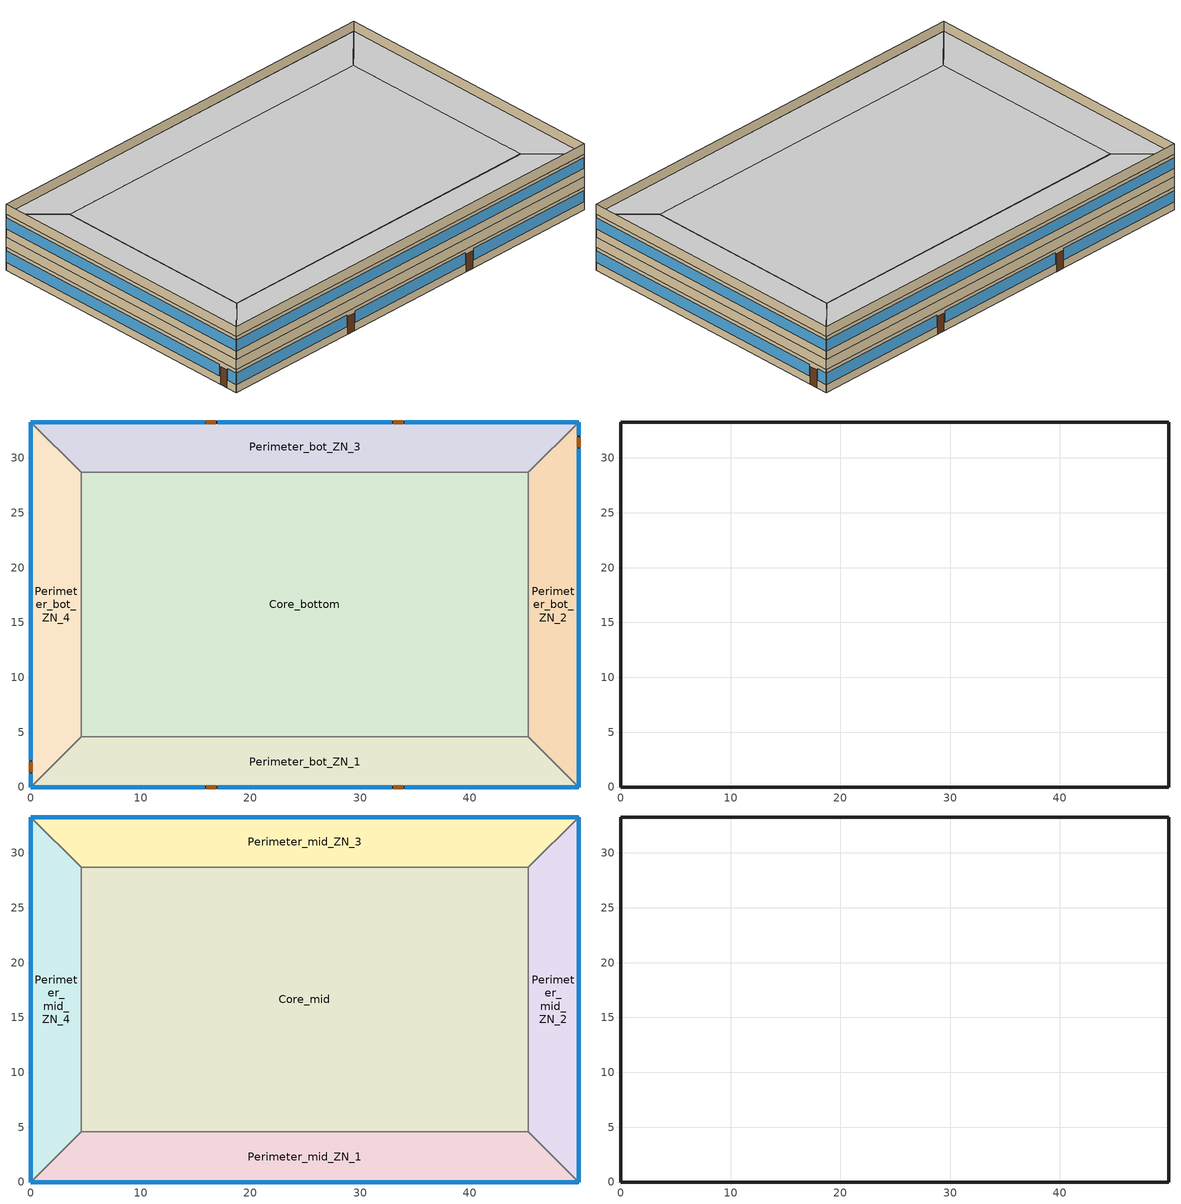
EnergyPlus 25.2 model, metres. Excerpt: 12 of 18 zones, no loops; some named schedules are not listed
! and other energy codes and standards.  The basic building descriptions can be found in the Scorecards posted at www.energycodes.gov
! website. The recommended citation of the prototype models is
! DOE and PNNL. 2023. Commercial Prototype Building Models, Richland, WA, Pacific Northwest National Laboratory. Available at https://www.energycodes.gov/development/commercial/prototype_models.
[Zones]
Perimeter_bot_ZN_1
 floor ground (Perimeter_bot_ZN_1_Floor_Ffactor): 0,0 4.57,4.57 45.34,4.57 49.91,0 z0
 wall outside (nonres_ext_wall_grd): 0,0 49.91,0 z0:2.74
 wall to Perimeter_bot_ZN_2 (int_wall): 49.91,0 45.34,4.57 z0:2.74
 window (Window_U_0.363_SHGC_South_0.359): 0,0 15.82,0 / 17.04,0 32.87,0 / 34.09,0 49.91,0 z0.95:2.33
 door (Swinging Door_con): 15.98,0 16.9,0 / 33.01,0 33.93,0 z0:2.13
 ceiling to FirstFloor_Plenum (DropCeiling): 49.91,0 45.34,4.57 4.57,4.57 0,0 z2.74
Perimeter_bot_ZN_2
 floor ground (Perimeter_bot_ZN_2_Floor_Ffactor): 49.91,0 45.34,4.57 45.34,28.7 49.91,33.27 z0
 wall outside (nonres_ext_wall_grd): 49.91,0 49.91,33.27 z0:2.74
 wall to Perimeter_bot_ZN_3 (int_wall): 49.91,33.27 45.34,28.7 z0:2.74
 window (Window_U_0.363_SHGC_East_0.359): 49.91,0 49.91,30.84 / 49.91,32.05 49.91,33.27 z0.97:2.33
 door (Swinging Door_con): 49.91,30.99 49.91,31.9 z0:2.13
 ceiling to FirstFloor_Plenum (DropCeiling): 49.91,33.27 45.34,28.7 45.34,4.57 49.91,0 z2.74
Perimeter_bot_ZN_3
 floor ground (Perimeter_bot_ZN_3_Floor_Ffactor): 49.91,33.27 45.34,28.7 4.57,28.7 0,33.27 z0
 wall outside (nonres_ext_wall_grd): 49.91,33.27 0,33.27 z0:2.74
 wall to Perimeter_bot_ZN_4 (int_wall): 0,33.27 4.57,28.7 z0:2.74
 window (Window_U_0.363_SHGC_North_0.359): 49.91,33.27 34.09,33.27 / 32.87,33.27 17.04,33.27 / 15.82,33.27 0,33.27 z0.95:2.33
 door (Swinging Door_con): 33.94,33.27 33.03,33.27 / 16.84,33.27 15.93,33.27 z0:2.13
 ceiling to FirstFloor_Plenum (DropCeiling): 0,33.27 4.57,28.7 45.34,28.7 49.91,33.27 z2.74
Perimeter_bot_ZN_4
 floor ground (Perimeter_bot_ZN_4_Floor_Ffactor): 0,33.27 4.57,28.7 4.57,4.57 0,0 z0
 wall outside (nonres_ext_wall_grd): 0,33.27 0,0 z0:2.74
 wall to Perimeter_bot_ZN_1 (int_wall): 0,0 4.57,4.57 z0:2.74
 window (Window_U_0.363_SHGC_West_0.359): 0,33.27 0,2.44 / 0,1.22 0,0 z0.97:2.33
 door (Swinging Door_con): 0,2.28 0,1.37 z0:2.13
 ceiling to FirstFloor_Plenum (DropCeiling): 0,0 4.57,4.57 4.57,28.7 0,33.27 z2.74
Core_bottom
 floor adiabatic (Core_bot_ZN_5_Floor_Ffactor): 45.34,28.7 45.34,4.57 4.57,4.57 4.57,28.7 z0
 wall to Perimeter_bot_ZN_1 (int_wall): 4.57,4.57 45.34,4.57 z0:2.74
 wall to Perimeter_bot_ZN_2 (int_wall): 45.34,4.57 45.34,28.7 z0:2.74
 wall to Perimeter_bot_ZN_3 (int_wall): 45.34,28.7 4.57,28.7 z0:2.74
 wall to Perimeter_bot_ZN_4 (int_wall): 4.57,28.7 4.57,4.57 z0:2.74
 ceiling to FirstFloor_Plenum (DropCeiling): 4.57,28.7 4.57,4.57 45.34,4.57 45.34,28.7 z2.74
FirstFloor_Plenum
 wall outside (nonres_ext_wall_grd): 49.91,33.27 0,33.27 0,0 49.91,0 49.91,33.27 z2.74:3.96
Perimeter_mid_ZN_1
 floor to FirstFloor_Plenum (int_slab_floor): 0,0 4.57,4.57 45.34,4.57 49.91,0 z3.96
 wall outside (nonres_ext_wall_mid): 0,0 49.91,0 z3.96:6.71
 wall to Perimeter_mid_ZN_2 (int_wall): 49.91,0 45.34,4.57 z3.96:6.71
 window (Window_U_0.363_SHGC_South_0.359): 0,0 49.91,0 z4.98:6.29
 ceiling to MidFloor_Plenum (DropCeiling): 49.91,0 45.34,4.57 4.57,4.57 0,0 z6.71
Perimeter_mid_ZN_2
 floor to FirstFloor_Plenum (int_slab_floor): 49.91,0 45.34,4.57 45.34,28.7 49.91,33.27 z3.96
 wall outside (nonres_ext_wall_mid): 49.91,0 49.91,33.27 z3.96:6.71
 wall to Perimeter_mid_ZN_3 (int_wall): 49.91,33.27 45.34,28.7 z3.96:6.71
 window (Window_U_0.363_SHGC_East_0.359): 49.91,0 49.91,33.27 z4.98:6.29
 ceiling to MidFloor_Plenum (DropCeiling): 49.91,33.27 45.34,28.7 45.34,4.57 49.91,0 z6.71
Perimeter_mid_ZN_3
 floor to FirstFloor_Plenum (int_slab_floor): 49.91,33.27 45.34,28.7 4.57,28.7 0,33.27 z3.96
 wall outside (nonres_ext_wall_mid): 49.91,33.27 0,33.27 z3.96:6.71
 wall to Perimeter_mid_ZN_4 (int_wall): 0,33.27 4.57,28.7 z3.96:6.71
 window (Window_U_0.363_SHGC_North_0.359): 49.91,33.27 0,33.27 z4.98:6.29
 ceiling to MidFloor_Plenum (DropCeiling): 0,33.27 4.57,28.7 45.34,28.7 49.91,33.27 z6.71
Perimeter_mid_ZN_4
 floor to FirstFloor_Plenum (int_slab_floor): 0,33.27 4.57,28.7 4.57,4.57 0,0 z3.96
 wall outside (nonres_ext_wall_mid): 0,33.27 0,0 z3.96:6.71
 wall to Perimeter_mid_ZN_1 (int_wall): 0,0 4.57,4.57 z3.96:6.71
 window (Window_U_0.363_SHGC_West_0.359): 0,33.27 0,0 z4.98:6.29
 ceiling to MidFloor_Plenum (DropCeiling): 0,0 4.57,4.57 4.57,28.7 0,33.27 z6.71
Core_mid
 floor to FirstFloor_Plenum (int_slab_floor): 45.34,28.7 45.34,4.57 4.57,4.57 4.57,28.7 z3.96
 wall to Perimeter_mid_ZN_3 (int_wall): 45.34,28.7 4.57,28.7 z3.96:6.71
 wall to Perimeter_mid_ZN_2 (int_wall): 45.34,4.57 45.34,28.7 z3.96:6.71
 wall to Perimeter_mid_ZN_1 (int_wall): 4.57,4.57 45.34,4.57 z3.96:6.71
 wall to Perimeter_mid_ZN_4 (int_wall): 4.57,28.7 4.57,4.57 z3.96:6.71
 ceiling to MidFloor_Plenum (DropCeiling): 4.57,28.7 4.57,4.57 45.34,4.57 45.34,28.7 z6.71
MidFloor_Plenum
 wall outside (nonres_ext_wall_mid): 49.91,33.27 0,33.27 0,0 49.91,0 49.91,33.27 z6.71:7.92
[Building]
OfficeMedium: North Axis {deg}=0; Terrain=City; Loads Convergence Tolerance Value {W}=0.04; Temperature Convergence Tolerance Value {deltaC}=0.2; Solar Distribution=FullInteriorAndExterior; Maximum Number of Warmup Days=50; Minimum Number of Warmup Days=6
[Site:Location]
Site:Location=Albuquerque.Intl.Sunport_NM_USA WMO=723650; Latitude {N+ S-}=35.04; Longitude {W- E+}=-106.62; Time Zone Relative to GMT {GMT+/-}=-7; Elevation {m}=1620
[SizingPeriod:DesignDay] Day of Month=21; Dry-Bulb Temperature Range Modifier Type=DefaultMultipliers; Humidity Condition Type=Wetbulb; Barometric Pressure {Pa}=83318; Rain {Yes/No}=No; Snow on ground {Yes/No}=No; Daylight Savings Time Indicator=No
Name | Month | Day Type | Maximum Dry-Bulb Temperature {C} | Daily Dry-Bulb Temperature Range {C} | Wetbulb at Maximum Dry-Bulb {C} | Wind Speed {m/s} design conditions vs. traditional 6.71 m/s (15 mph) | Wind Direction {Degrees; N=0, S=180} | Solar Model Indicator | Clearness {0.0 to 1.1} | Wind Speed {m/s} design conditions vs. traditional 3.35 m/s (7mph) | ASHRAE Clear Sky Optical Depth for Beam Irradiance (taub) | ASHRAE Clear Sky Optical Depth for Diffuse Irradiance (taud)
Albuquerque.Intl.Sunport_NM_USA Ann Htg 99.6% Condns DB | 12 | WinterDesignDay | -7.9 | 0 | -7.9 | 3.2 | 0 | ASHRAEClearSky | 0
Albuquerque.Intl.Sunport_NM_USA Ann Clg .4% Condns DB=>MWB | 7 | SummerDesignDay | 35.1 | 13.5 | 15.7 |  | 220 | ASHRAETau |  | 4.4 | 0.463 | 1.887
[Site:WaterMainsTemperature]
Calculation Method=Correlation; Annual average outdoor air temperature {C}=13.6333; Maximum difference in monthly average outdoor air temperatures {C}=23.5
[Site:GroundTemperature:FCfactorMethod]
January Ground Temperature {C}=13.7; February Ground Temperature {C}=7; March Ground Temperature {C}=2.1; April Ground Temperature {C}=2.6; May Ground Temperature {C}=4.3; June Ground Temperature {C}=8.8; July Ground Temperature {C}=13.9; August Ground Temperature {C}=17.8; September Ground Temperature {C}=23.2; October Ground Temperature {C}=25.6; November Ground Temperature {C}=24.1; December Ground Temperature {C}=20.5
[Material:NoMass]
Opaque Door panel_con: MediumRough, 0.475973, 0.9, 0.7, 0.7
CP02 CARPET PAD: VeryRough, 0.21648, 0.9, 0.7, 0.8
Nonres_Exterior_Wall_Insulation_grd: MediumSmooth, 1.44397, 0.9, 0.7, 0.7
Nonres_Exterior_Wall_Insulation_mid: MediumSmooth, 1.46041, 0.9, 0.7, 0.7
[Construction]
Swinging Door_con: Opaque Door panel_con
InteriorFurnishings: Std Wood 6inch
DropCeiling: AC02 Acoustic Ceiling
int_wall: G01 13mm gypsum board, G01 13mm gypsum board
int_slab_floor: 100mm Normalweight concrete floor, CP02 CARPET PAD
nonres_ext_wall_grd: F07 25mm stucco, G01 16mm gypsum board, Nonres_Exterior_Wall_Insulation_grd, G01 16mm gypsum board
nonres_ext_wall_mid: F07 25mm stucco, G01 16mm gypsum board, Nonres_Exterior_Wall_Insulation_mid, G01 16mm gypsum board
Window_U_0.363_SHGC_East_0.359: Glazing Layer East
Window_U_0.363_SHGC_South_0.359: Glazing Layer South
Window_U_0.363_SHGC_West_0.359: Glazing Layer West
Window_U_0.363_SHGC_North_0.359: Glazing Layer North
[Material]
Name | Roughness | Thickness {m} | Conductivity {W/m-K} | Density {kg/m3} | Specific Heat {J/kg-K} | Thermal Absorptance | Solar Absorptance | Visible Absorptance | Absorptance:Thermal | Absorptance:Solar | Absorptance:Visible
Std Wood 6inch | MediumSmooth | 0.15 | 0.12 | 540 | 1210 | 0.9 | 0.7 | 0.7
AC02 Acoustic Ceiling | MediumSmooth | 0.0127 | 0.057 | 288 | 1339 | 0.9 | 0.7 | 0.2
F07 25mm stucco | Smooth | 0.0254 | 0.72 | 1856 | 840 | 0.9 | 0.7 | 0.7
G01 13mm gypsum board | Smooth | 0.0127 | 0.16 | 800 | 1090 |  |  |  | 0.9 | 0.7 | 0.5
G01 16mm gypsum board | MediumSmooth | 0.0159 | 0.16 | 800 | 1090
100mm Normalweight concrete floor | MediumRough | 0.1016 | 2.31 | 2322 | 832
[WindowMaterial:SimpleGlazingSystem] U-Factor {W/m2-K}=2.06121; Solar Heat Gain Coefficient=0.359; Visible Transmittance=0.3949
Glazing Layer East; Glazing Layer South; Glazing Layer West; Glazing Layer North
[Construction:FfactorGroundFloor] F-Factor {W/m-K}=0.90012
Name | Area {m2} | PerimeterExposed {m}
Perimeter_bot_ZN_1_Floor_Ffactor; Perimeter_bot_ZN_3_Floor_Ffactor | 207.338 | 49.911
Perimeter_bot_ZN_2_Floor_Ffactor | 131.262 | 33.2738
Perimeter_bot_ZN_4_Floor_Ffactor | 131.254 | 33.2738
Core_bot_ZN_5_Floor_Ffactor | 983.537 | 0
[Generator:PVWatts]
PV_module: PVWatts Version=5; DC System Capacity {W}=32176.5; Module Type=Premium; Array Type=FixedOpenRack; System Losses=0.113; Array Geometry Type=TiltAzimuth; Tilt Angle {deg}=0; Azimuth Angle {deg}=180
[ElectricLoadCenter:Generators]
PV_Generator: Generator 1=PV_module; Generator 1 Rated Electric Power Output {W}=32176.5; Generator 1 Availability Schedule=PV_SCH
[ElectricLoadCenter:Inverter:PVWatts]
PV_Inverter: DC to AC Size Ratio=1.2; Inverter Efficiency=0.96
[ElectricLoadCenter:Distribution]
Generator: Generator List=PV_Generator; Generator Operation Scheme Type=Baseload; Electrical Buss Type=DirectCurrentWithInverter; Inverter=PV_Inverter
[Zone] Type=1; Multiplier=1; Volume {m3}=autocalculate; Floor Area {m2}=autocalculate
Name | Ceiling Height {m} | Part of Total Floor Area
Core_bottom; Core_mid; Perimeter_bot_ZN_3; Perimeter_bot_ZN_2; Perimeter_bot_ZN_1; Perimeter_bot_ZN_4; Perimeter_mid_ZN_3; Perimeter_mid_ZN_2; Perimeter_mid_ZN_1; Perimeter_mid_ZN_4 | 2.7432 | YES
MidFloor_Plenum; FirstFloor_Plenum | 1.2192 | No
[InternalMass] Construction=InteriorFurnishings
Name | Zone or ZoneList | Surface Area {m2}
Core_bottom_InternalMass_1 | Core_bottom | 1967.08
Core_mid_InternalMass_1 | Core_mid | 1967.08
Perimeter_bot_ZN_3_InternalMass_1 | Perimeter_bot_ZN_3 | 414.675
Perimeter_bot_ZN_2_InternalMass_1 | Perimeter_bot_ZN_2 | 262.5073
Perimeter_bot_ZN_1_InternalMass_1 | Perimeter_bot_ZN_1 | 414.6723
Perimeter_bot_ZN_4_InternalMass_1 | Perimeter_bot_ZN_4 | 262.5056
Perimeter_mid_ZN_3_InternalMass_1 | Perimeter_mid_ZN_3 | 414.675
Perimeter_mid_ZN_2_InternalMass_1 | Perimeter_mid_ZN_2 | 262.5073
Perimeter_mid_ZN_1_InternalMass_1 | Perimeter_mid_ZN_1 | 414.6723
Perimeter_mid_ZN_4_InternalMass_1 | Perimeter_mid_ZN_4 | 262.5056
[People] Number of People Calculation Method=Area/Person; Floor Area per Person {m2/person}=18.5788; Fraction Radiant=0.3; Sensible Heat Fraction=AUTOCALCULATE; Activity Level Schedule=ACTIVITY_SCH; Enable ASHRAE 55 Comfort Warnings=No; Mean Radiant Temperature Calculation Type=EnclosureAveraged; Work Efficiency Schedule=WORK_EFF_SCH; Clothing Insulation Calculation Method=ClothingInsulationSchedule; Clothing Insulation Schedule=CLOTHING_SCH; Air Velocity Schedule=AIR_VELO_SCH; Thermal Comfort Model 1 Type=FANGER
Name | Zone or ZoneList or Space or SpaceList | Number of People Schedule
Core_bottom | Core_bottom | BLDG_OCC_SCH_wo_SB
Core_mid | Core_mid | BLDG_OCC_SCH_wo_SB
Perimeter_bot_ZN_3 | Perimeter_bot_ZN_3 | BLDG_OCC_SCH_wo_SB
Perimeter_bot_ZN_2 | Perimeter_bot_ZN_2 | BLDG_OCC_SCH_wo_SB
Perimeter_bot_ZN_1 | Perimeter_bot_ZN_1 | BLDG_OCC_SCH_wo_SB
Perimeter_bot_ZN_4 | Perimeter_bot_ZN_4 | BLDG_OCC_SCH_wo_SB
Perimeter_mid_ZN_3 | Perimeter_mid_ZN_3 | BLDG_OCC_SCH_wo_SB
Perimeter_mid_ZN_2 | Perimeter_mid_ZN_2 | BLDG_OCC_SCH_w_SB
Perimeter_mid_ZN_1 | Perimeter_mid_ZN_1 | BLDG_OCC_SCH_wo_SB
Perimeter_mid_ZN_4 | Perimeter_mid_ZN_4 | BLDG_OCC_SCH_wo_SB
[Lights] Schedule=ltg_sch_office; Design Level Calculation Method=Watts/Area; Watts per Zone Floor Area {W/m2}=5.803983; Return Air Fraction=0; Fraction Radiant=0.7; Fraction Visible=0.2; Fraction Replaceable=1; Return Air Fraction Calculated from Plenum Temperature=No
Name | Zone or ZoneList or Space or SpaceList
Core_bottom_Lights | Core_bottom
Core_mid_Lights | Core_mid
Perimeter_bot_ZN_3_Lights | Perimeter_bot_ZN_3
Perimeter_bot_ZN_2_Lights | Perimeter_bot_ZN_2
Perimeter_bot_ZN_1_Lights | Perimeter_bot_ZN_1
Perimeter_bot_ZN_4_Lights | Perimeter_bot_ZN_4
Perimeter_mid_ZN_3_Lights | Perimeter_mid_ZN_3
Perimeter_mid_ZN_2_Lights | Perimeter_mid_ZN_2
Perimeter_mid_ZN_1_Lights | Perimeter_mid_ZN_1
Perimeter_mid_ZN_4_Lights | Perimeter_mid_ZN_4
[ElectricEquipment] Design Level Calculation Method=EquipmentLevel; Fraction Latent=0; Fraction Radiant=0.5; Fraction Lost=0
Name | Zone or ZoneList or Space or SpaceList | Schedule | Design Level {W}
Core_bottom_MiscPlug_Equip | Core_bottom | BLDG_EQUIP_SCH | 7937.16
Core_mid_MiscPlug_Equip | Core_mid | BLDG_EQUIP_SCH | 7937.16
Perimeter_bot_ZN_3_MiscPlug_Equip | Perimeter_bot_ZN_3 | BLDG_EQUIP_SCH | 1673.21
Perimeter_bot_ZN_2_MiscPlug_Equip | Perimeter_bot_ZN_2 | BLDG_EQUIP_SCH | 1059.22
Perimeter_bot_ZN_1_MiscPlug_Equip | Perimeter_bot_ZN_1 | BLDG_EQUIP_SCH | 1673.2
Perimeter_bot_ZN_4_MiscPlug_Equip | Perimeter_bot_ZN_4 | BLDG_EQUIP_SCH | 1059.21
Perimeter_mid_ZN_3_MiscPlug_Equip | Perimeter_mid_ZN_3 | BLDG_EQUIP_SCH | 1673.21
Perimeter_mid_ZN_2_MiscPlug_Equip | Perimeter_mid_ZN_2 | BLDG_EQUIP_SCH | 1059.22
Perimeter_mid_ZN_1_MiscPlug_Equip | Perimeter_mid_ZN_1 | BLDG_EQUIP_SCH | 1673.2
Perimeter_mid_ZN_4_MiscPlug_Equip | Perimeter_mid_ZN_4 | BLDG_EQUIP_SCH | 1059.21
Core_bottom_Elevators_Equip | Core_bottom | BLDG_ELEVATORS | 8517.82
Elevators_Lights_Fan | Core_bottom | ELEV_LIGHT_FAN_SCH_ADD_DF | 105.31
[Exterior:Lights] Control Option=AstronomicalClock
Name | Schedule | Design Level {W}
Exterior_Lights_a | Exterior_lighting_schedule_a | 542.49
Exterior_Lights_b | Exterior_lighting_schedule_b_2016 | 280.18
Exterior_Lights_c | Exterior_lighting_schedule_c_2016 | 3002.07
[ZoneInfiltration:DesignFlowRate] Temperature Term Coefficient=0; Velocity Squared Term Coefficient=0
Name | Zone or ZoneList | Schedule | Design Flow Rate Calculation Method | Design Flow Rate {m3/s} | Flow per Exterior Surface Area {m3/s-m2} | Constant Term Coefficient | Velocity Term Coefficient
Perimeter_bot_ZN_3_Infiltration | Perimeter_bot_ZN_3 | INFIL_SCH_PNNL | Flow/ExteriorWallArea | 0 | 0.000569572 | 0 | 0.224
Perimeter_bot_ZN_2_Infiltration | Perimeter_bot_ZN_2 | INFIL_SCH_PNNL | Flow/ExteriorWallArea | 0 | 0.000569572 | 0 | 0.224
Perimeter_bot_ZN_1_Infiltration | Perimeter_bot_ZN_1 | INFIL_SCH_PNNL | Flow/ExteriorWallArea | 0 | 0.000569572 | 0 | 0.224
Perimeter_bot_ZN_1_Door_Infiltration | Perimeter_bot_ZN_1 | INFIL_Door_Opening_SCH | Flow/Zone | 0.67866 |  | 1 | 0
Perimeter_bot_ZN_4_Infiltration | Perimeter_bot_ZN_4 | INFIL_SCH_PNNL | Flow/ExteriorWallArea | 0 | 0.000569572 | 0 | 0.224
Perimeter_mid_ZN_3_Infiltration | Perimeter_mid_ZN_3 | INFIL_SCH_PNNL | Flow/ExteriorWallArea | 0 | 0.000569572 | 0 | 0.224
Perimeter_mid_ZN_2_Infiltration | Perimeter_mid_ZN_2 | INFIL_SCH_PNNL | Flow/ExteriorWallArea | 0 | 0.000569572 | 0 | 0.224
Perimeter_mid_ZN_1_Infiltration | Perimeter_mid_ZN_1 | INFIL_SCH_PNNL | Flow/ExteriorWallArea | 0 | 0.000569572 | 0 | 0.224
Perimeter_mid_ZN_4_Infiltration | Perimeter_mid_ZN_4 | INFIL_SCH_PNNL | Flow/ExteriorWallArea | 0 | 0.000569572 | 0 | 0.224
FirstFloor_Plenum_Infiltration | FirstFloor_Plenum | INFIL_SCH_PNNL | Flow/ExteriorWallArea | 0 | 0.000569572 | 0 | 0.224
MidFloor_Plenum_Infiltration | MidFloor_Plenum | INFIL_SCH_PNNL | Flow/ExteriorWallArea | 0 | 0.000569572 | 0 | 0.224
[ZoneControl:Thermostat] Control Type Schedule=ThermostatSetpoint:DualSetpoint; Control 1=Htg-SetP-Sch; Control 2=Clg-SetP-Sch
Name | Zone or ZoneList
Thermostat_Core_bottom | Core_bottom
Thermostat_Core_mid | Core_mid
Thermostat_Perimeter_bot_ZN_3 | Perimeter_bot_ZN_3
Thermostat_Perimeter_bot_ZN_2 | Perimeter_bot_ZN_2
Thermostat_Perimeter_bot_ZN_1 | Perimeter_bot_ZN_1
Thermostat_Perimeter_bot_ZN_4 | Perimeter_bot_ZN_4
Thermostat_Perimeter_mid_ZN_3 | Perimeter_mid_ZN_3
Thermostat_Perimeter_mid_ZN_1 | Perimeter_mid_ZN_1
Thermostat_Perimeter_mid_ZN_4 | Perimeter_mid_ZN_4
[ZoneControl:Thermostal:Thermostat]
Thermostat_Perimeter_mid_ZN_2: Zone or ZoneList=Perimeter_mid_ZN_2; Control Type Schedule=ThermostatSetpoint:DualSetpoint; Control 1=Htg-SetP-Sch; Control 2=Clg-SetP-Sch
[HVACTemplate:System:VRF]
VRF_System_1: Gross Rated Total Cooling Capacity=Autosize; Gross Rated Cooling COP=4.2; Minimum Outdoor Temperature in Cooling Mode=-6; Maximum Outdoor Temperature in Cooling Mode=43; Gross Rated Heating Capacity=Autosize; Rated Heating Capacity Sizing Ratio=1.3; Gross Rated Heating COP=4.5; Minimum Outdoor Temperature in Heating Mode=-25; Maximum Outdoor Temperature in Heating Mode=20; Minimum Heat Pump Part Load Ratio=0.15
[HVACTemplate:Zone:VRF] Template VRF System=VRF_System_1; Zone Design Supply Air Flow Rate During Cooling Operation=Autosize; Zone Design Supply Air Flow Rate During Heating Operation=Autosize; Zone Design Supply Air Flow Rate When No Cooling or Heating is Needed=Autosize; Zone Design Outdoor Air Flow Rate During Cooling Operation=Autosize; Zone Design Outdoor Air Flow Rate During Heating Operation=Autosize; Zone Design Outdoor Air Flow Rate When No Cooling or Heating is Needed=Autosize; Cooling Coil Gross Rated Total Capacity=Autosize; Cooling Coil Gross Rated Sensible Heat Ratio=Autosize; Heat Pump Heating Coil Gross Rated Capacity=Autosize; Supplemental Heating Coil Capacity=Autosize; Supplemental Heating Coil Maximum Outdoor Dry Bulb Temperature=-5
Name | Template Thermostat
Core_bottom | Thermostat_Core_bottom
Core_mid | Thermostat_Core_mid
[Schedule:Compact]
BLDG_OCC_SCH_wo_SB: Through: 12/31, For: Weekdays, Until: 01:00, 0, Until: 02:00, 0, Until: 03:00, 0, Until: 04:00, 0, Until: 05:00, 0, Until: 06:00, 0, Until: 07:00, 0.1, Until: 08:00, 0.2, Until: 09:00, 0.95, Until: 10:00, 0.95, Until: 11:00, 0.975703, Until: 12:00, 0.95, Until: 13:00, 0.513528, Until: 14:00, 0.95, Until: 15:00, 0.975703, Until: 16:00, 0.95, Until: 17:00, 0.95, Until: 18:00, 0.3, Until: 19:00, 0.1, Until: 20:00, 0.1, Until: 21:00, 0.1, Until: 22:00, 0.1, Until: 23:00, 0.05, Until: 24:00, 0.05, For: Saturday, Until: 01:00, 0, Until: 02:00, 0, Until: 03:00, 0, Until: 04:00, 0, Until: 05:00, 0, Until: 06:00, 0, Until: 07:00, 0.1, Until: 08:00, 0.1, Until: 09:00, 0.3, Until: 10:00, 0.3, Until: 11:00, 0.308117, Until: 12:00, 0.3, Until: 13:00, 0.102706, Until: 14:00, 0.1, Until: 15:00, 0.102706, Until: 16:00, 0.1, Until: 17:00, 0.1, Until: 18:00, 0.05, Until: 19:00, 0.05, Until: 20:00, 0, Until: 21:00, 0, Until: 22:00, 0, Until: 23:00, 0, Until: 24:00, 0, For: SummerDesignDay, Until: 06:00, 1e-09, Until: 22:00, 1, Until: 24:00, 0.05, For: WinterDesignDay, Until: 24:00, 0, For:Sunday Holidays AllOtherDays, Until: 06:00, 0, Until: 18:00, 0.05, Until: 24:00, 0
ACTIVITY_SCH: Through: 12/31, For: AllDays, Until: 24:00, 120
WORK_EFF_SCH: Through: 12/31, For: AllDays, Until: 24:00, 0
AIR_VELO_SCH: Through: 12/31, For: AllDays, Until: 24:00, 0.2
CLOTHING_SCH: Through: 04/30, For: AllDays, Until: 24:00, 1, Through: 09/30, For: AllDays, Until: 24:00, 0.5, Through: 12/31, For: AllDays, Until: 24:00, 1
